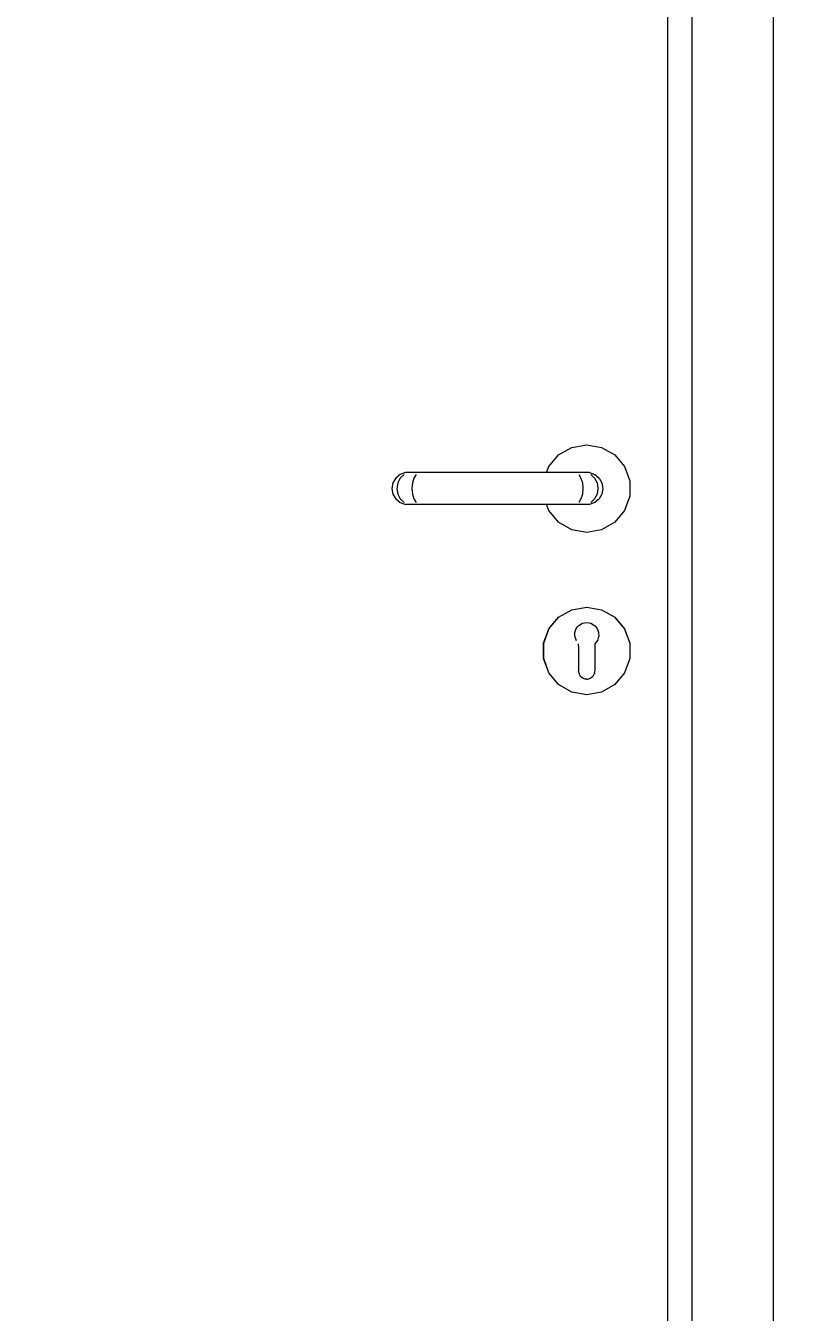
# Model space of a CAD drawing. Header units: millimetres. Extents: x -310 to 171125, y -3027 to 55843.
# Drawn here: x 132562 to 133041, y 35888 to 36681 of the extents above; entities that cross this region are included whole.
import ezdxf

# ---------------------------------------------------------------- set-up
doc = ezdxf.new("R2010")
doc.units = ezdxf.units.MM
doc.header["$MEASUREMENT"] = 0
doc.set_wipeout_variables(frame=1)
doc.linetypes.add('Wipeout_Contour', pattern=[1000, 0, -1000])
doc.layers.add('Dimensioning - General', color=7, linetype='Continuous')
doc.layers.add('Structural - Bearing', color=7, linetype='Continuous')
for name, color, linetype, lineweight, true_color in [('Dimensioning - General_Pen_No__61', 7, 'Continuous', 20, 0x6a6a6a), ('Dimensioning - General_Pen_No__88', 7, 'Continuous', 20, 0xfd4435), ('Structural - Bearing_Pen_No__82', 7, 'Continuous', 20, 0xaaaaaa)]:
    doc.layers.add(name, color=color, linetype=linetype, lineweight=lineweight, true_color=true_color)
doc.layers.get('0').off()
doc.styles.add('GENERATED_STYLE_6', font='calibril.ttf')
doc.dimstyles.new('GENERATED_STYLE__1', dxfattribs={"dimtxt": 195.999997, "dimasz": 106.4, "dimexe": 0.18, "dimexo": 0.0625, "dimgap": 0.09, "dimtad": 1, "dimdec": 0, "dimlfac": 0.1, "dimzin": 0, "dimdsep": 46, "dimtxsty": 'GENERATED_STYLE_6', "dimblk": 'ARROWHEAD_2', "dimblk1": 'ARROWHEAD_2', "dimblk2": 'ARROWHEAD_2', "dimcen": 0.09, "dimse1": 1, "dimse2": 1, "dimclrd": 256, "dimclre": 256, "dimclrt": 256, "dimadec": 0, "dimazin": 0, "dimtfac": 1, "dimtdec": 4, "dimtmove": 0, "dimatfit": 3, "dimfxl": 1, "dimtolj": 1, "dimtzin": 0, "dimarcsym": 0})

# ---------------------------------------------------------------- blocks, each defined once
blk = doc.blocks.new('*D97')
at = {"layer": 'Dimensioning - General_Pen_No__61', "color": 251, "linetype": 'Continuous', "lineweight": 20, "true_color": 0x6a6a6a, "transparency": 16777216}
for p, q in [((134582.88, 38036.02), (134722.88, 37955.19)), ((134757.88, 37995.6), (134547.88, 37995.6)), ((134652.88, 35295.6), (134652.88, 37995.6)), ((134582.88, 35336.02), (134722.88, 35255.19)), ((134757.88, 35295.6), (134547.88, 35295.6))]:
    blk.add_line(p, q, dxfattribs=at)
at = {"layer": 'Dimensioning - General_Pen_No__88', "color": 20, "lineweight": 20, "true_color": 0xfd4435, "transparency": 16777216, "char_height": 196, "attachment_point": 7, "rotation": 90, "style": 'GENERATED_STYLE_6'}
for s, insert in [('\\A1;{\\pql;\\fCalibri Light|b0|i0|c0|p34;20}', (134613.68, 37637.36)), ('\\A1;{\\pql;\\fCalibri Light|b0|i0|c0|p34;270}', (134613.68, 36407.27))]:
    blk.add_mtext(s, dxfattribs=dict(at, insert=insert))
blk = doc.blocks.new('ARROWHEAD_2')
at = {"color": 0, "linetype": 'Continuous', "lineweight": 0}
for p, q in [((-0.3781, -0.655), (0.3781, 0.655)), ((0, 0), (-1, 0))]:
    blk.add_line(p, q, dxfattribs=at)
blk = doc.blocks.new('*D140')
at = {"layer": 'Dimensioning - General_Pen_No__61', "color": 251, "linetype": 'Continuous', "lineweight": 20, "true_color": 0x6a6a6a, "transparency": 16777216}
for p, q in [((135132.88, 38036.02), (135272.88, 37955.19)), ((135307.88, 37995.6), (135097.88, 37995.6)), ((135202.88, 35295.6), (135202.88, 37995.6)), ((135132.88, 35336.02), (135272.88, 35255.19)), ((135307.88, 35295.6), (135097.88, 35295.6))]:
    blk.add_line(p, q, dxfattribs=at)
at = {"layer": 'Dimensioning - General_Pen_No__88', "color": 20, "lineweight": 20, "true_color": 0xfd4435, "transparency": 16777216, "char_height": 196, "attachment_point": 7, "rotation": 90, "style": 'GENERATED_STYLE_6'}
for s, insert in [('\\A1;{\\pql;\\fCalibri Light|b0|i0|c0|p34;20}', (135163.68, 37637.36)), ('\\A1;{\\pql;\\fCalibri Light|b0|i0|c0|p34;270}', (135163.68, 36407.27))]:
    blk.add_mtext(s, dxfattribs=dict(at, insert=insert))
blk = doc.blocks.new('*D162')
at = {"layer": 'Dimensioning - General_Pen_No__61', "color": 251, "linetype": 'Continuous', "lineweight": 20, "true_color": 0x6a6a6a, "transparency": 16777216}
for p, q in [((135682.88, 38236.02), (135822.88, 38155.19)), ((135857.88, 38195.6), (135647.88, 38195.6)), ((135752.88, 35295.6), (135752.88, 38195.6)), ((135682.88, 35336.02), (135822.88, 35255.19)), ((135857.88, 35295.6), (135647.88, 35295.6))]:
    blk.add_line(p, q, dxfattribs=at)
at = {"layer": 'Dimensioning - General_Pen_No__88', "color": 20, "lineweight": 20, "true_color": 0xfd4435, "transparency": 16777216, "insert": (135713.68, 36507.27), "char_height": 196, "attachment_point": 7, "rotation": 90, "style": 'GENERATED_STYLE_6'}
blk.add_mtext('\\A1;{\\pql;\\fCalibri Light|b0|i0|c0|p34;290}', dxfattribs=at)

msp = doc.modelspace()

# ---------------------------------------------------------------- wipeouts: each hides what was drawn before it
at = {"color": 254, "linetype": 'Wipeout_Contour', "lineweight": 0, "ltscale": 551623.254992}
msp.add_wipeout([(133022.21, 35395.6), (133022.21, 37532.6), (132972.21, 37482.6), (132972.21, 35395.6)], dxfattribs=at).dxf.layer = 'Structural - Bearing'
at = {"color": 254, "linetype": 'Wipeout_Contour', "lineweight": 0, "ltscale": 3720670.852429675}
msp.add_wipeout([(132882.5, 36385.76), (132883.83, 36382.1), (132889.85, 36374.92), (132897.97, 36370.23), (132907.21, 36368.6), (132916.44, 36370.23), (132924.56, 36374.92), (132930.59, 36382.1), (132933.8, 36390.92), (132933.8, 36400.29), (132930.59, 36409.1), (132924.56, 36416.29), (132916.44, 36420.98), (132907.21, 36422.6), (132897.97, 36420.98), (132889.85, 36416.29), (132883.83, 36409.1), (132882.5, 36405.45), (132908.94, 36405.45), (132912.21, 36404.26), (132914.87, 36402.03), (132916.6, 36399.02), (132917.21, 36395.6), (132916.6, 36392.18), (132914.87, 36389.18), (132912.21, 36386.94), (132908.94, 36385.76)], dxfattribs=at).dxf.layer = 'Structural - Bearing'
at = {"color": 254, "linetype": 'Wipeout_Contour', "lineweight": 0, "ltscale": 964385.758895}
msp.add_wipeout([(132900.79, 36309.39), (132901.78, 36310.53), (132898.01, 36320.88), (132889.92, 36316.21), (132899.84, 36304.39), (132899.82, 36304.44), (132899.88, 36307)], dxfattribs=at).dxf.layer = 'Structural - Bearing'

# ---------------------------------------------------------------- next in the draw order: linework, layer by layer
at = {"layer": 'Structural - Bearing_Pen_No__82', "color": 253, "linetype": 'Continuous', "lineweight": 20, "true_color": 0xaaaaaa}
for p, q in [((133022.21, 37532.6), (133022.21, 35395.6)), ((132889.85, 36416.29), (132897.97, 36420.98)), ((132897.97, 36420.98), (132907.21, 36422.6)), ((132907.21, 36422.6), (132916.44, 36420.98)), ((132916.44, 36420.98), (132924.56, 36416.29)), ((132924.56, 36416.29), (132930.59, 36409.1)), ((132930.59, 36409.1), (132933.8, 36400.29)), ((132933.8, 36400.29), (132933.8, 36390.92)), ((132933.8, 36390.92), (132930.59, 36382.1)), ((132930.59, 36382.1), (132924.56, 36374.92)), ((132897.97, 36370.23), (132889.85, 36374.92)), ((132907.21, 36368.6), (132897.97, 36370.23)), ((132916.44, 36370.23), (132907.21, 36368.6)), ((132924.56, 36374.92), (132916.44, 36370.23))]:
    msp.add_line(p, q, dxfattribs=at)

# ---------------------------------------------------------------- next in the draw order: wipeouts: each hides what was drawn before it
at = {"color": 254, "linetype": 'Wipeout_Contour', "lineweight": 0, "ltscale": 551469.669669}
msp.add_wipeout([(132957.21, 37455.6), (132957.21, 35395.6), (132972.21, 35395.6), (132972.21, 37455.6)], dxfattribs=at).dxf.layer = 'Structural - Bearing'
at = {"color": 254, "linetype": 'Wipeout_Contour', "lineweight": 0, "ltscale": 551220.111283}
msp.add_wipeout([(132908.94, 36405.45), (132906.76, 36405.45), (132909.68, 36404.26), (132912.21, 36404.26)], dxfattribs=at).dxf.layer = 'Structural - Bearing'
at = {"color": 254, "linetype": 'Wipeout_Contour', "lineweight": 0, "ltscale": 551231.642983}
msp.add_wipeout([(132914.16, 36395.6), (132913.62, 36392.18), (132916.6, 36392.18), (132917.21, 36395.6)], dxfattribs=at).dxf.layer = 'Structural - Bearing'
at = {"color": 254, "linetype": 'Wipeout_Contour', "lineweight": 0, "ltscale": 826595.834288}
msp.add_wipeout([(132900.63, 36302.02), (132899.84, 36304.39), (132889.92, 36316.21), (132883.91, 36309.05), (132902.21, 36298.49), (132902.21, 36300)], dxfattribs=at).dxf.layer = 'Structural - Bearing'

# ---------------------------------------------------------------- next in the draw order: linework, layer by layer
at = {"layer": 'Structural - Bearing_Pen_No__82', "color": 253, "linetype": 'Continuous', "lineweight": 20, "true_color": 0xaaaaaa}
for p, q in [((132972.21, 35395.6), (132972.21, 37482.6)), ((132957.21, 35395.6), (132957.21, 37467.6))]:
    msp.add_line(p, q, dxfattribs=at)

# ---------------------------------------------------------------- next in the draw order: wipeouts: each hides what was drawn before it
at = {"color": 254, "linetype": 'Wipeout_Contour', "lineweight": 0, "ltscale": 551229.131867}
msp.add_wipeout([(132912.21, 36404.26), (132909.68, 36404.26), (132912.07, 36402.03), (132914.87, 36402.03)], dxfattribs=at).dxf.layer = 'Structural - Bearing'
at = {"color": 254, "linetype": 'Wipeout_Contour', "lineweight": 0, "ltscale": 551223.989761}
msp.add_wipeout([(132913.62, 36392.18), (132912.07, 36389.18), (132914.87, 36389.18), (132916.6, 36392.18)], dxfattribs=at).dxf.layer = 'Structural - Bearing'
at = {"color": 254, "linetype": 'Wipeout_Contour', "lineweight": 0, "ltscale": 826653.463698}
msp.add_wipeout([(132904.69, 36312.59), (132907.21, 36313.03), (132907.21, 36322.5), (132898.01, 36320.88), (132901.78, 36310.53), (132902.46, 36311.33)], dxfattribs=at).dxf.layer = 'Structural - Bearing'

# ---------------------------------------------------------------- next in the draw order: wipeouts: each hides what was drawn before it
at = {"color": 254, "linetype": 'Wipeout_Contour', "lineweight": 0, "ltscale": 551234.393486}
msp.add_wipeout([(132912.07, 36402.03), (132913.62, 36399.02), (132916.6, 36399.02), (132914.87, 36402.03)], dxfattribs=at).dxf.layer = 'Structural - Bearing'
at = {"color": 254, "linetype": 'Wipeout_Contour', "lineweight": 0, "ltscale": 551213.19221}
msp.add_wipeout([(132912.07, 36389.18), (132909.68, 36386.94), (132912.21, 36386.94), (132914.87, 36389.18)], dxfattribs=at).dxf.layer = 'Structural - Bearing'
at = {"color": 254, "linetype": 'Wipeout_Contour', "lineweight": 0, "ltscale": 551069.335269}
msp.add_wipeout([(132889.85, 36316.29), (132889.92, 36316.21), (132898.01, 36320.88), (132897.97, 36320.98)], dxfattribs=at).dxf.layer = 'Structural - Bearing'
at = {"color": 254, "linetype": 'Wipeout_Contour', "lineweight": 0, "ltscale": 826696.909764}
msp.add_wipeout([(132911.95, 36311.33), (132912.64, 36310.53), (132916.41, 36320.88), (132907.21, 36322.5), (132907.21, 36313.03), (132909.73, 36312.59)], dxfattribs=at).dxf.layer = 'Structural - Bearing'

# ---------------------------------------------------------------- next in the draw order: wipeouts: each hides what was drawn before it
at = {"color": 254, "linetype": 'Wipeout_Contour', "lineweight": 0, "ltscale": 551202.581942}
msp.add_wipeout([(132900.61, 36405.45), (132902.3, 36404.26), (132909.68, 36404.26), (132906.76, 36405.45)], dxfattribs=at).dxf.layer = 'Structural - Bearing'
at = {"color": 254, "linetype": 'Wipeout_Contour', "lineweight": 0, "ltscale": 551235.256131}
msp.add_wipeout([(132913.62, 36399.02), (132914.16, 36395.6), (132917.21, 36395.6), (132916.6, 36399.02)], dxfattribs=at).dxf.layer = 'Structural - Bearing'
at = {"color": 254, "linetype": 'Wipeout_Contour', "lineweight": 0, "ltscale": 551200.558027}
msp.add_wipeout([(132912.21, 36386.94), (132909.68, 36386.94), (132906.76, 36385.76), (132908.94, 36385.76)], dxfattribs=at).dxf.layer = 'Structural - Bearing'
at = {"color": 254, "linetype": 'Wipeout_Contour', "lineweight": 0, "ltscale": 551035.843093}
msp.add_wipeout([(132883.83, 36309.1), (132883.91, 36309.05), (132889.92, 36316.21), (132889.85, 36316.29)], dxfattribs=at).dxf.layer = 'Structural - Bearing'
at = {"color": 254, "linetype": 'Wipeout_Contour', "lineweight": 0, "ltscale": 551106.080289}
msp.add_wipeout([(132897.97, 36320.98), (132898.01, 36320.88), (132907.21, 36322.5), (132907.21, 36322.6)], dxfattribs=at).dxf.layer = 'Structural - Bearing'
at = {"color": 254, "linetype": 'Wipeout_Contour', "lineweight": 0, "ltscale": 964505.453334}
msp.add_wipeout([(132914.6, 36304.44), (132914.58, 36304.39), (132924.5, 36316.21), (132916.41, 36320.88), (132912.64, 36310.53), (132913.62, 36309.39), (132914.54, 36307)], dxfattribs=at).dxf.layer = 'Structural - Bearing'

# ---------------------------------------------------------------- next in the draw order: wipeouts: each hides what was drawn before it
at = {"color": 254, "linetype": 'Wipeout_Contour', "lineweight": 0, "ltscale": 551208.823078}
msp.add_wipeout([(132902.3, 36404.26), (132903.67, 36402.03), (132912.07, 36402.03), (132909.68, 36404.26)], dxfattribs=at).dxf.layer = 'Structural - Bearing'
at = {"color": 254, "linetype": 'Wipeout_Contour', "lineweight": 0, "ltscale": 551208.157593}
msp.add_wipeout([(132914.16, 36395.6), (132904.88, 36395.6), (132904.57, 36392.18), (132913.62, 36392.18)], dxfattribs=at).dxf.layer = 'Structural - Bearing'
at = {"color": 254, "linetype": 'Wipeout_Contour', "lineweight": 0, "ltscale": 551141.653054}
msp.add_wipeout([(132907.21, 36322.6), (132907.21, 36322.5), (132916.41, 36320.88), (132916.44, 36320.98)], dxfattribs=at).dxf.layer = 'Structural - Bearing'
at = {"color": 254, "linetype": 'Wipeout_Contour', "lineweight": 0, "ltscale": 826722.492864}
msp.add_wipeout([(132913.79, 36302.02), (132912.21, 36300), (132912.21, 36298.49), (132930.5, 36309.05), (132924.5, 36316.21), (132914.58, 36304.39)], dxfattribs=at).dxf.layer = 'Structural - Bearing'
at = {"color": 254, "linetype": 'Wipeout_Contour', "lineweight": 0, "ltscale": 551044.123136}
msp.add_wipeout([(132902.21, 36298.49), (132883.91, 36309.05), (132880.72, 36300.28), (132902.21, 36296.49)], dxfattribs=at).dxf.layer = 'Structural - Bearing'

# ---------------------------------------------------------------- next in the draw order: linework, layer by layer
at = {"layer": 'Structural - Bearing_Pen_No__82', "color": 253, "linetype": 'Continuous', "lineweight": 20, "true_color": 0xaaaaaa}
msp.add_line((132897.97, 36320.98), (132907.21, 36322.6), dxfattribs=at)

# ---------------------------------------------------------------- next in the draw order: wipeouts: each hides what was drawn before it
at = {"color": 254, "linetype": 'Wipeout_Contour', "lineweight": 0, "ltscale": 551212.016254}
msp.add_wipeout([(132912.07, 36402.03), (132903.67, 36402.03), (132904.57, 36399.02), (132913.62, 36399.02)], dxfattribs=at).dxf.layer = 'Structural - Bearing'
at = {"color": 254, "linetype": 'Wipeout_Contour', "lineweight": 0, "ltscale": 551201.61211}
msp.add_wipeout([(132913.62, 36392.18), (132904.57, 36392.18), (132903.67, 36389.18), (132912.07, 36389.18)], dxfattribs=at).dxf.layer = 'Structural - Bearing'
at = {"color": 254, "linetype": 'Wipeout_Contour', "lineweight": 0, "ltscale": 551171.750111}
msp.add_wipeout([(132916.44, 36320.98), (132916.41, 36320.88), (132924.5, 36316.21), (132924.56, 36316.29)], dxfattribs=at).dxf.layer = 'Structural - Bearing'
at = {"color": 254, "linetype": 'Wipeout_Contour', "lineweight": 0, "ltscale": 551035.558188}
msp.add_wipeout([(132902.21, 36296.49), (132880.72, 36300.28), (132880.72, 36290.93), (132902.21, 36294.72)], dxfattribs=at).dxf.layer = 'Structural - Bearing'

# ---------------------------------------------------------------- next in the draw order: linework, layer by layer
at = {"layer": 'Structural - Bearing_Pen_No__82', "color": 253, "linetype": 'Continuous', "lineweight": 20, "true_color": 0xaaaaaa}
for p, q in [((132908.94, 36405.45), (132912.21, 36404.26)), ((132907.21, 36322.6), (132916.44, 36320.98))]:
    msp.add_line(p, q, dxfattribs=at)

# ---------------------------------------------------------------- next in the draw order: wipeouts: each hides what was drawn before it
at = {"color": 254, "linetype": 'Wipeout_Contour', "lineweight": 0, "ltscale": 551172.54625}
msp.add_wipeout([(132900.61, 36405.45), (132892.44, 36405.45), (132892.87, 36404.26), (132902.3, 36404.26)], dxfattribs=at).dxf.layer = 'Structural - Bearing'
at = {"color": 254, "linetype": 'Wipeout_Contour', "lineweight": 0, "ltscale": 551211.770895}
msp.add_wipeout([(132913.62, 36399.02), (132904.57, 36399.02), (132904.88, 36395.6), (132914.16, 36395.6)], dxfattribs=at).dxf.layer = 'Structural - Bearing'
at = {"color": 254, "linetype": 'Wipeout_Contour', "lineweight": 0, "ltscale": 551192.882837}
msp.add_wipeout([(132903.67, 36389.18), (132902.3, 36386.94), (132909.68, 36386.94), (132912.07, 36389.18)], dxfattribs=at).dxf.layer = 'Structural - Bearing'
at = {"color": 254, "linetype": 'Wipeout_Contour', "lineweight": 0, "ltscale": 551009.644309}
msp.add_wipeout([(132880.62, 36300.29), (132880.72, 36300.28), (132883.91, 36309.05), (132883.83, 36309.1)], dxfattribs=at).dxf.layer = 'Structural - Bearing'
at = {"color": 254, "linetype": 'Wipeout_Contour', "lineweight": 0, "ltscale": 551032.872169}
msp.add_wipeout([(132902.21, 36294.72), (132880.72, 36290.93), (132883.91, 36282.15), (132902.21, 36292.72)], dxfattribs=at).dxf.layer = 'Structural - Bearing'

# ---------------------------------------------------------------- next in the draw order: linework, layer by layer
at = {"layer": 'Structural - Bearing_Pen_No__82', "color": 253, "linetype": 'Continuous', "lineweight": 20, "true_color": 0xaaaaaa}
for p, q in [((132909.68, 36404.26), (132912.07, 36402.03)), ((132912.07, 36402.03), (132913.62, 36399.02)), ((132912.21, 36404.26), (132914.87, 36402.03)), ((132914.87, 36402.03), (132916.6, 36399.02)), ((132913.62, 36399.02), (132914.16, 36395.6)), ((132914.16, 36395.6), (132913.62, 36392.18)), ((132916.6, 36399.02), (132917.21, 36395.6)), ((132917.21, 36395.6), (132916.6, 36392.18)), ((132916.6, 36392.18), (132914.87, 36389.18)), ((132883.83, 36309.1), (132889.85, 36316.29))]:
    msp.add_line(p, q, dxfattribs=at)

# ---------------------------------------------------------------- next in the draw order: wipeouts: each hides what was drawn before it
at = {"color": 254, "linetype": 'Wipeout_Contour', "lineweight": 0, "ltscale": 551174.417214}
msp.add_wipeout([(132902.3, 36404.26), (132892.87, 36404.26), (132893.22, 36402.03), (132903.67, 36402.03)], dxfattribs=at).dxf.layer = 'Structural - Bearing'
at = {"color": 254, "linetype": 'Wipeout_Contour', "lineweight": 0, "ltscale": 551168.785696}
msp.add_wipeout([(132904.88, 36395.6), (132893.52, 36395.6), (132893.45, 36392.18), (132904.57, 36392.18)], dxfattribs=at).dxf.layer = 'Structural - Bearing'
at = {"color": 254, "linetype": 'Wipeout_Contour', "lineweight": 0, "ltscale": 551183.028066}
msp.add_wipeout([(132900.61, 36385.76), (132906.76, 36385.76), (132909.68, 36386.94), (132902.3, 36386.94)], dxfattribs=at).dxf.layer = 'Structural - Bearing'
at = {"color": 254, "linetype": 'Wipeout_Contour', "lineweight": 0, "ltscale": 551035.958332}
msp.add_wipeout([(132902.21, 36292.72), (132883.91, 36282.15), (132889.92, 36275), (132902.21, 36289.65)], dxfattribs=at).dxf.layer = 'Structural - Bearing'

# ---------------------------------------------------------------- next in the draw order: linework, layer by layer
at = {"layer": 'Structural - Bearing_Pen_No__82', "color": 253, "linetype": 'Continuous', "lineweight": 20, "true_color": 0xaaaaaa}
for p, q in [((132912.21, 36386.94), (132908.94, 36385.76)), ((132912.07, 36389.18), (132909.68, 36386.94)), ((132913.62, 36392.18), (132912.07, 36389.18)), ((132914.87, 36389.18), (132912.21, 36386.94))]:
    msp.add_line(p, q, dxfattribs=at)

# ---------------------------------------------------------------- next in the draw order: wipeouts: each hides what was drawn before it
at = {"color": 254, "linetype": 'Wipeout_Contour', "lineweight": 0, "ltscale": 551174.367374}
msp.add_wipeout([(132903.67, 36402.03), (132893.22, 36402.03), (132893.45, 36399.02), (132904.57, 36399.02)], dxfattribs=at).dxf.layer = 'Structural - Bearing'
at = {"color": 254, "linetype": 'Wipeout_Contour', "lineweight": 0, "ltscale": 551163.962526}
msp.add_wipeout([(132904.57, 36392.18), (132893.45, 36392.18), (132893.22, 36389.18), (132903.67, 36389.18)], dxfattribs=at).dxf.layer = 'Structural - Bearing'
at = {"color": 254, "linetype": 'Wipeout_Contour', "lineweight": 0, "ltscale": 550993.904405}
msp.add_wipeout([(132880.62, 36290.92), (132880.72, 36290.93), (132880.72, 36300.28), (132880.62, 36300.29)], dxfattribs=at).dxf.layer = 'Structural - Bearing'
at = {"color": 254, "linetype": 'Wipeout_Contour', "lineweight": 0, "ltscale": 688808.969305}
msp.add_wipeout([(132889.92, 36275), (132898.01, 36270.33), (132902.35, 36282.27), (132902.21, 36283.1), (132902.21, 36289.65)], dxfattribs=at).dxf.layer = 'Structural - Bearing'

# ---------------------------------------------------------------- next in the draw order: linework, layer by layer
at = {"layer": 'Structural - Bearing_Pen_No__82', "color": 253, "linetype": 'Continuous', "lineweight": 20, "true_color": 0xaaaaaa}
for p, q in [((132906.76, 36405.45), (132900.61, 36405.45)), ((132908.94, 36405.45), (132906.76, 36405.45)), ((132880.62, 36300.29), (132883.83, 36309.1))]:
    msp.add_line(p, q, dxfattribs=at)

# ---------------------------------------------------------------- next in the draw order: wipeouts: each hides what was drawn before it
at = {"color": 254, "linetype": 'Wipeout_Contour', "lineweight": 0, "ltscale": 550999.426136}
msp.add_wipeout([(132892.44, 36405.45), (132811.98, 36405.45), (132811.55, 36404.26), (132892.87, 36404.26)], dxfattribs=at).dxf.layer = 'Structural - Bearing'
at = {"color": 254, "linetype": 'Wipeout_Contour', "lineweight": 0, "ltscale": 551172.399253}
msp.add_wipeout([(132904.57, 36399.02), (132893.45, 36399.02), (132893.52, 36395.6), (132904.88, 36395.6)], dxfattribs=at).dxf.layer = 'Structural - Bearing'
at = {"color": 254, "linetype": 'Wipeout_Contour', "lineweight": 0, "ltscale": 551158.475986}
msp.add_wipeout([(132903.67, 36389.18), (132893.22, 36389.18), (132892.87, 36386.94), (132902.3, 36386.94)], dxfattribs=at).dxf.layer = 'Structural - Bearing'
at = {"color": 254, "linetype": 'Wipeout_Contour', "lineweight": 0, "ltscale": 550990.511983}
msp.add_wipeout([(132883.83, 36282.1), (132883.91, 36282.15), (132880.72, 36290.93), (132880.62, 36290.92)], dxfattribs=at).dxf.layer = 'Structural - Bearing'

# ---------------------------------------------------------------- next in the draw order: linework, layer by layer
at = {"layer": 'Structural - Bearing_Pen_No__82', "color": 253, "linetype": 'Continuous', "lineweight": 20, "true_color": 0xaaaaaa}
for p, q in [((132883.83, 36409.1), (132889.85, 36416.29)), ((132902.3, 36404.26), (132903.67, 36402.03)), ((132903.67, 36402.03), (132904.57, 36399.02)), ((132904.57, 36399.02), (132904.88, 36395.6)), ((132904.88, 36395.6), (132904.57, 36392.18)), ((132908.94, 36385.76), (132906.76, 36385.76)), ((132880.62, 36290.92), (132880.62, 36300.29))]:
    msp.add_line(p, q, dxfattribs=at)

# ---------------------------------------------------------------- next in the draw order: wipeouts: each hides what was drawn before it
at = {"color": 254, "linetype": 'Wipeout_Contour', "lineweight": 0, "ltscale": 550997.618419}
msp.add_wipeout([(132892.87, 36404.26), (132811.55, 36404.26), (132811.2, 36402.03), (132893.22, 36402.03)], dxfattribs=at).dxf.layer = 'Structural - Bearing'
at = {"color": 254, "linetype": 'Wipeout_Contour', "lineweight": 0, "ltscale": 550987.837206}
msp.add_wipeout([(132893.52, 36395.6), (132810.89, 36395.6), (132810.97, 36392.18), (132893.45, 36392.18)], dxfattribs=at).dxf.layer = 'Structural - Bearing'
at = {"color": 254, "linetype": 'Wipeout_Contour', "lineweight": 0, "ltscale": 551152.991313}
msp.add_wipeout([(132902.3, 36386.94), (132892.87, 36386.94), (132892.44, 36385.76), (132900.61, 36385.76)], dxfattribs=at).dxf.layer = 'Structural - Bearing'
at = {"color": 254, "linetype": 'Wipeout_Contour', "lineweight": 0, "ltscale": 550999.885487}
msp.add_wipeout([(132889.85, 36274.92), (132889.92, 36275), (132883.91, 36282.15), (132883.83, 36282.1)], dxfattribs=at).dxf.layer = 'Structural - Bearing'

# ---------------------------------------------------------------- next in the draw order: linework, layer by layer
at = {"layer": 'Structural - Bearing_Pen_No__82', "color": 253, "linetype": 'Continuous', "lineweight": 20, "true_color": 0xaaaaaa}
for p, q in [((132903.67, 36389.18), (132902.3, 36386.94)), ((132904.57, 36392.18), (132903.67, 36389.18)), ((132906.76, 36385.76), (132900.61, 36385.76)), ((132883.83, 36282.1), (132880.62, 36290.92))]:
    msp.add_line(p, q, dxfattribs=at)

# ---------------------------------------------------------------- next in the draw order: wipeouts: each hides what was drawn before it
at = {"color": 254, "linetype": 'Wipeout_Contour', "lineweight": 0, "ltscale": 550994.84896}
msp.add_wipeout([(132893.22, 36402.03), (132811.2, 36402.03), (132810.97, 36399.02), (132893.45, 36399.02)], dxfattribs=at).dxf.layer = 'Structural - Bearing'
at = {"color": 254, "linetype": 'Wipeout_Contour', "lineweight": 0, "ltscale": 550984.440728}
msp.add_wipeout([(132893.45, 36392.18), (132810.97, 36392.18), (132811.2, 36389.18), (132893.22, 36389.18)], dxfattribs=at).dxf.layer = 'Structural - Bearing'
at = {"color": 254, "linetype": 'Wipeout_Contour', "lineweight": 0, "ltscale": 551020.891349}
msp.add_wipeout([(132897.97, 36270.23), (132898.01, 36270.33), (132889.92, 36275), (132889.85, 36274.92)], dxfattribs=at).dxf.layer = 'Structural - Bearing'

# ---------------------------------------------------------------- next in the draw order: linework, layer by layer
at = {"layer": 'Structural - Bearing_Pen_No__82', "color": 253, "linetype": 'Continuous', "lineweight": 20, "true_color": 0xaaaaaa}
for p, q in [((132882.5, 36405.45), (132883.83, 36409.1)), ((132900.61, 36405.45), (132892.44, 36405.45)), ((132889.85, 36274.92), (132883.83, 36282.1))]:
    msp.add_line(p, q, dxfattribs=at)

# ---------------------------------------------------------------- next in the draw order: wipeouts: each hides what was drawn before it
at = {"color": 254, "linetype": 'Wipeout_Contour', "lineweight": 0, "ltscale": 550826.307097}
msp.add_wipeout([(132811.98, 36405.45), (132803.81, 36405.45), (132802.12, 36404.26), (132811.55, 36404.26)], dxfattribs=at).dxf.layer = 'Structural - Bearing'
at = {"color": 254, "linetype": 'Wipeout_Contour', "lineweight": 0, "ltscale": 550991.451947}
msp.add_wipeout([(132893.45, 36399.02), (132810.97, 36399.02), (132810.89, 36395.6), (132893.52, 36395.6)], dxfattribs=at).dxf.layer = 'Structural - Bearing'
at = {"color": 254, "linetype": 'Wipeout_Contour', "lineweight": 0, "ltscale": 550981.672082}
msp.add_wipeout([(132893.22, 36389.18), (132811.2, 36389.18), (132811.55, 36386.94), (132892.87, 36386.94)], dxfattribs=at).dxf.layer = 'Structural - Bearing'
at = {"color": 254, "linetype": 'Wipeout_Contour', "lineweight": 0, "ltscale": 1102127.980742644}
msp.add_wipeout([(132906.34, 36278.18), (132904.71, 36278.77), (132903.38, 36279.89), (132902.51, 36281.39), (132902.35, 36282.27), (132898.01, 36270.33), (132907.21, 36268.7), (132907.21, 36278.18)], dxfattribs=at).dxf.layer = 'Structural - Bearing'

# ---------------------------------------------------------------- next in the draw order: wipeouts: each hides what was drawn before it
at = {"color": 254, "linetype": 'Wipeout_Contour', "lineweight": 0, "ltscale": 550820.820818}
msp.add_wipeout([(132811.55, 36404.26), (132802.12, 36404.26), (132800.74, 36402.03), (132811.2, 36402.03)], dxfattribs=at).dxf.layer = 'Structural - Bearing'
at = {"color": 254, "linetype": 'Wipeout_Contour', "lineweight": 0, "ltscale": 550806.89005}
msp.add_wipeout([(132810.89, 36395.6), (132799.53, 36395.6), (132799.84, 36392.18), (132810.97, 36392.18)], dxfattribs=at).dxf.layer = 'Structural - Bearing'
at = {"color": 254, "linetype": 'Wipeout_Contour', "lineweight": 0, "ltscale": 550979.865058}
msp.add_wipeout([(132892.87, 36386.94), (132811.55, 36386.94), (132811.98, 36385.76), (132892.44, 36385.76)], dxfattribs=at).dxf.layer = 'Structural - Bearing'
at = {"color": 254, "linetype": 'Wipeout_Contour', "lineweight": 0, "ltscale": 551050.994795}
msp.add_wipeout([(132907.21, 36268.6), (132907.21, 36268.7), (132898.01, 36270.33), (132897.97, 36270.23)], dxfattribs=at).dxf.layer = 'Structural - Bearing'

# ---------------------------------------------------------------- next in the draw order: linework, layer by layer
at = {"layer": 'Structural - Bearing_Pen_No__82', "color": 253, "linetype": 'Continuous', "lineweight": 20, "true_color": 0xaaaaaa}
for p, q in [((132883.83, 36382.1), (132882.5, 36385.76)), ((132889.85, 36374.92), (132883.83, 36382.1)), ((132900.61, 36385.76), (132892.44, 36385.76))]:
    msp.add_line(p, q, dxfattribs=at)

# ---------------------------------------------------------------- next in the draw order: wipeouts: each hides what was drawn before it
at = {"color": 254, "linetype": 'Wipeout_Contour', "lineweight": 0, "ltscale": 550815.331833}
msp.add_wipeout([(132811.2, 36402.03), (132800.74, 36402.03), (132799.84, 36399.02), (132810.97, 36399.02)], dxfattribs=at).dxf.layer = 'Structural - Bearing'
at = {"color": 254, "linetype": 'Wipeout_Contour', "lineweight": 0, "ltscale": 550804.920215}
msp.add_wipeout([(132810.97, 36392.18), (132799.84, 36392.18), (132800.74, 36389.18), (132811.2, 36389.18)], dxfattribs=at).dxf.layer = 'Structural - Bearing'
at = {"color": 254, "linetype": 'Wipeout_Contour', "lineweight": 0, "ltscale": 1102180.325291655}
msp.add_wipeout([(132911.91, 36281.39), (132911.04, 36279.89), (132909.71, 36278.77), (132908.08, 36278.18), (132907.21, 36278.18), (132907.21, 36268.7), (132916.41, 36270.33), (132912.06, 36282.27)], dxfattribs=at).dxf.layer = 'Structural - Bearing'

# ---------------------------------------------------------------- next in the draw order: linework, layer by layer
at = {"layer": 'Structural - Bearing_Pen_No__82', "color": 253, "linetype": 'Continuous', "lineweight": 20, "true_color": 0xaaaaaa}
msp.add_line((132892.44, 36405.45), (132811.98, 36405.45), dxfattribs=at)

# ---------------------------------------------------------------- next in the draw order: wipeouts: each hides what was drawn before it
at = {"color": 254, "linetype": 'Wipeout_Contour', "lineweight": 0, "ltscale": 550796.272939}
msp.add_wipeout([(132797.66, 36405.45), (132794.73, 36404.26), (132802.12, 36404.26), (132803.81, 36405.45)], dxfattribs=at).dxf.layer = 'Structural - Bearing'
at = {"color": 254, "linetype": 'Wipeout_Contour', "lineweight": 0, "ltscale": 550810.505976}
msp.add_wipeout([(132810.97, 36399.02), (132799.84, 36399.02), (132799.53, 36395.6), (132810.89, 36395.6)], dxfattribs=at).dxf.layer = 'Structural - Bearing'
at = {"color": 254, "linetype": 'Wipeout_Contour', "lineweight": 0, "ltscale": 550804.869371}
msp.add_wipeout([(132811.2, 36389.18), (132800.74, 36389.18), (132802.12, 36386.94), (132811.55, 36386.94)], dxfattribs=at).dxf.layer = 'Structural - Bearing'
at = {"color": 254, "linetype": 'Wipeout_Contour', "lineweight": 0, "ltscale": 551086.571013}
msp.add_wipeout([(132916.44, 36270.23), (132916.41, 36270.33), (132907.21, 36268.7), (132907.21, 36268.6)], dxfattribs=at).dxf.layer = 'Structural - Bearing'

# ---------------------------------------------------------------- next in the draw order: linework, layer by layer
at = {"layer": 'Structural - Bearing_Pen_No__82', "color": 253, "linetype": 'Continuous', "lineweight": 20, "true_color": 0xaaaaaa}
msp.add_line((132907.21, 36268.6), (132897.97, 36270.23), dxfattribs=at)

# ---------------------------------------------------------------- next in the draw order: wipeouts: each hides what was drawn before it
at = {"color": 254, "linetype": 'Wipeout_Contour', "lineweight": 0, "ltscale": 550786.416764}
msp.add_wipeout([(132794.73, 36404.26), (132792.35, 36402.03), (132800.74, 36402.03), (132802.12, 36404.26)], dxfattribs=at).dxf.layer = 'Structural - Bearing'
at = {"color": 254, "linetype": 'Wipeout_Contour', "lineweight": 0, "ltscale": 550767.520291}
msp.add_wipeout([(132799.53, 36395.6), (132790.25, 36395.6), (132790.79, 36392.18), (132799.84, 36392.18)], dxfattribs=at).dxf.layer = 'Structural - Bearing'
at = {"color": 254, "linetype": 'Wipeout_Contour', "lineweight": 0, "ltscale": 550806.739876}
msp.add_wipeout([(132811.55, 36386.94), (132802.12, 36386.94), (132803.81, 36385.76), (132811.98, 36385.76)], dxfattribs=at).dxf.layer = 'Structural - Bearing'
at = {"color": 254, "linetype": 'Wipeout_Contour', "lineweight": 0, "ltscale": 688890.913916}
msp.add_wipeout([(132916.41, 36270.33), (132924.5, 36275), (132912.21, 36289.65), (132912.21, 36283.1), (132912.06, 36282.27)], dxfattribs=at).dxf.layer = 'Structural - Bearing'

# ---------------------------------------------------------------- next in the draw order: linework, layer by layer
at = {"layer": 'Structural - Bearing_Pen_No__82', "color": 253, "linetype": 'Continuous', "lineweight": 20, "true_color": 0xaaaaaa}
msp.add_line((132892.44, 36385.76), (132811.98, 36385.76), dxfattribs=at)

# ---------------------------------------------------------------- next in the draw order: wipeouts: each hides what was drawn before it
at = {"color": 254, "linetype": 'Wipeout_Contour', "lineweight": 0, "ltscale": 550777.684976}
msp.add_wipeout([(132800.74, 36402.03), (132792.35, 36402.03), (132790.79, 36399.02), (132799.84, 36399.02)], dxfattribs=at).dxf.layer = 'Structural - Bearing'
at = {"color": 254, "linetype": 'Wipeout_Contour', "lineweight": 0, "ltscale": 550767.272653}
msp.add_wipeout([(132799.84, 36392.18), (132790.79, 36392.18), (132792.35, 36389.18), (132800.74, 36389.18)], dxfattribs=at).dxf.layer = 'Structural - Bearing'
at = {"color": 254, "linetype": 'Wipeout_Contour', "lineweight": 0, "ltscale": 551134.194375}
msp.add_wipeout([(132912.21, 36289.65), (132924.5, 36275), (132930.5, 36282.15), (132912.21, 36292.72)], dxfattribs=at).dxf.layer = 'Structural - Bearing'

# ---------------------------------------------------------------- next in the draw order: linework, layer by layer
at = {"layer": 'Structural - Bearing_Pen_No__82', "color": 253, "linetype": 'Continuous', "lineweight": 20, "true_color": 0xaaaaaa}
msp.add_line((132811.98, 36405.45), (132803.81, 36405.45), dxfattribs=at)

# ---------------------------------------------------------------- next in the draw order: wipeouts: each hides what was drawn before it
at = {"color": 254, "linetype": 'Wipeout_Contour', "lineweight": 0, "ltscale": 550778.74461}
msp.add_wipeout([(132797.66, 36405.45), (132795.47, 36405.45), (132792.21, 36404.26), (132794.73, 36404.26)], dxfattribs=at).dxf.layer = 'Structural - Bearing'
at = {"color": 254, "linetype": 'Wipeout_Contour', "lineweight": 0, "ltscale": 550771.136473}
msp.add_wipeout([(132799.84, 36399.02), (132790.79, 36399.02), (132790.25, 36395.6), (132799.53, 36395.6)], dxfattribs=at).dxf.layer = 'Structural - Bearing'
at = {"color": 254, "linetype": 'Wipeout_Contour', "lineweight": 0, "ltscale": 550770.464329}
msp.add_wipeout([(132800.74, 36389.18), (132792.35, 36389.18), (132794.73, 36386.94), (132802.12, 36386.94)], dxfattribs=at).dxf.layer = 'Structural - Bearing'
at = {"color": 254, "linetype": 'Wipeout_Contour', "lineweight": 0, "ltscale": 551148.511512}
msp.add_wipeout([(132912.21, 36292.72), (132930.5, 36282.15), (132933.7, 36290.93), (132912.21, 36294.72)], dxfattribs=at).dxf.layer = 'Structural - Bearing'
at = {"color": 254, "linetype": 'Wipeout_Contour', "lineweight": 0, "ltscale": 551123.314921}
msp.add_wipeout([(132924.56, 36274.92), (132924.5, 36275), (132916.41, 36270.33), (132916.44, 36270.23)], dxfattribs=at).dxf.layer = 'Structural - Bearing'

# ---------------------------------------------------------------- next in the draw order: linework, layer by layer
at = {"layer": 'Structural - Bearing_Pen_No__82', "color": 253, "linetype": 'Continuous', "lineweight": 20, "true_color": 0xaaaaaa}
for p, q in [((132800.74, 36402.03), (132799.84, 36399.02)), ((132802.12, 36404.26), (132800.74, 36402.03)), ((132799.84, 36399.02), (132799.53, 36395.6)), ((132799.53, 36395.6), (132799.84, 36392.18)), ((132916.44, 36270.23), (132907.21, 36268.6))]:
    msp.add_line(p, q, dxfattribs=at)

# ---------------------------------------------------------------- next in the draw order: wipeouts: each hides what was drawn before it
at = {"color": 254, "linetype": 'Wipeout_Contour', "lineweight": 0, "ltscale": 550766.109195}
msp.add_wipeout([(132789.55, 36402.03), (132792.35, 36402.03), (132794.73, 36404.26), (132792.21, 36404.26)], dxfattribs=at).dxf.layer = 'Structural - Bearing'
at = {"color": 254, "linetype": 'Wipeout_Contour', "lineweight": 0, "ltscale": 550744.036373}
msp.add_wipeout([(132790.25, 36395.6), (132787.21, 36395.6), (132787.81, 36392.18), (132790.79, 36392.18)], dxfattribs=at).dxf.layer = 'Structural - Bearing'
at = {"color": 254, "linetype": 'Wipeout_Contour', "lineweight": 0, "ltscale": 550776.704657}
msp.add_wipeout([(132794.73, 36386.94), (132797.66, 36385.76), (132803.81, 36385.76), (132802.12, 36386.94)], dxfattribs=at).dxf.layer = 'Structural - Bearing'
at = {"color": 254, "linetype": 'Wipeout_Contour', "lineweight": 0, "ltscale": 551157.073776}
msp.add_wipeout([(132912.21, 36294.72), (132933.7, 36290.93), (132933.7, 36300.28), (132912.21, 36296.49)], dxfattribs=at).dxf.layer = 'Structural - Bearing'
at = {"color": 254, "linetype": 'Wipeout_Contour', "lineweight": 0, "ltscale": 551156.801948}
msp.add_wipeout([(132930.59, 36282.1), (132930.5, 36282.15), (132924.5, 36275), (132924.56, 36274.92)], dxfattribs=at).dxf.layer = 'Structural - Bearing'

# ---------------------------------------------------------------- next in the draw order: linework, layer by layer
at = {"layer": 'Structural - Bearing_Pen_No__82', "color": 253, "linetype": 'Continuous', "lineweight": 20, "true_color": 0xaaaaaa}
for p, q in [((132803.81, 36405.45), (132797.66, 36405.45)), ((132811.98, 36385.76), (132803.81, 36385.76))]:
    msp.add_line(p, q, dxfattribs=at)

# ---------------------------------------------------------------- next in the draw order: wipeouts: each hides what was drawn before it
at = {"color": 254, "linetype": 'Wipeout_Contour', "lineweight": 0, "ltscale": 550755.309126}
msp.add_wipeout([(132787.81, 36399.02), (132790.79, 36399.02), (132792.35, 36402.03), (132789.55, 36402.03)], dxfattribs=at).dxf.layer = 'Structural - Bearing'
at = {"color": 254, "linetype": 'Wipeout_Contour', "lineweight": 0, "ltscale": 550744.896385}
msp.add_wipeout([(132790.79, 36392.18), (132787.81, 36392.18), (132789.55, 36389.18), (132792.35, 36389.18)], dxfattribs=at).dxf.layer = 'Structural - Bearing'
at = {"color": 254, "linetype": 'Wipeout_Contour', "lineweight": 0, "ltscale": 551159.759171}
msp.add_wipeout([(132912.21, 36296.49), (132933.7, 36300.28), (132930.5, 36309.05), (132912.21, 36298.49)], dxfattribs=at).dxf.layer = 'Structural - Bearing'
at = {"color": 254, "linetype": 'Wipeout_Contour', "lineweight": 0, "ltscale": 551182.993955}
msp.add_wipeout([(132933.8, 36290.92), (132933.7, 36290.93), (132930.5, 36282.15), (132930.59, 36282.1)], dxfattribs=at).dxf.layer = 'Structural - Bearing'

# ---------------------------------------------------------------- next in the draw order: linework, layer by layer
at = {"layer": 'Structural - Bearing_Pen_No__82', "color": 253, "linetype": 'Continuous', "lineweight": 20, "true_color": 0xaaaaaa}
for p, q in [((132795.47, 36405.45), (132792.21, 36404.26)), ((132797.66, 36405.45), (132795.47, 36405.45)), ((132930.59, 36282.1), (132924.56, 36274.92))]:
    msp.add_line(p, q, dxfattribs=at)

# ---------------------------------------------------------------- next in the draw order: wipeouts: each hides what was drawn before it
at = {"color": 254, "linetype": 'Wipeout_Contour', "lineweight": 0, "ltscale": 550747.652707}
msp.add_wipeout([(132787.21, 36395.6), (132790.25, 36395.6), (132790.79, 36399.02), (132787.81, 36399.02)], dxfattribs=at).dxf.layer = 'Structural - Bearing'
at = {"color": 254, "linetype": 'Wipeout_Contour', "lineweight": 0, "ltscale": 550750.156175}
msp.add_wipeout([(132792.35, 36389.18), (132789.55, 36389.18), (132792.21, 36386.94), (132794.73, 36386.94)], dxfattribs=at).dxf.layer = 'Structural - Bearing'
at = {"color": 254, "linetype": 'Wipeout_Contour', "lineweight": 0, "ltscale": 551192.749628}
msp.add_wipeout([(132924.56, 36316.29), (132924.5, 36316.21), (132930.5, 36309.05), (132930.59, 36309.1)], dxfattribs=at).dxf.layer = 'Structural - Bearing'
at = {"color": 254, "linetype": 'Wipeout_Contour', "lineweight": 0, "ltscale": 3719923.280712819}
msp.add_wipeout([(132899.88, 36307), (132899.82, 36304.44), (132900.63, 36302.02), (132902.21, 36300), (132902.21, 36283.1), (132902.51, 36281.39), (132903.38, 36279.89), (132904.71, 36278.77), (132906.34, 36278.18), (132908.08, 36278.18), (132909.71, 36278.77), (132911.04, 36279.89), (132911.91, 36281.39), (132912.21, 36283.1), (132912.21, 36300), (132913.79, 36302.02), (132914.58, 36304.39), (132914.6, 36304.44), (132914.54, 36307), (132913.62, 36309.39), (132912.64, 36310.53), (132911.95, 36311.33), (132909.73, 36312.59), (132907.21, 36313.03), (132904.69, 36312.59), (132902.46, 36311.33), (132900.79, 36309.39)], dxfattribs=at).dxf.layer = 'Structural - Bearing'
at = {"color": 254, "linetype": 'Wipeout_Contour', "lineweight": 0, "ltscale": 551198.728589}
msp.add_wipeout([(132933.8, 36300.29), (132933.7, 36300.28), (132933.7, 36290.93), (132933.8, 36290.92)], dxfattribs=at).dxf.layer = 'Structural - Bearing'

# ---------------------------------------------------------------- next in the draw order: linework, layer by layer
at = {"layer": 'Structural - Bearing_Pen_No__82', "color": 253, "linetype": 'Continuous', "lineweight": 20, "true_color": 0xaaaaaa}
for p, q in [((132789.55, 36402.03), (132787.81, 36399.02)), ((132792.21, 36404.26), (132789.55, 36402.03)), ((132792.35, 36402.03), (132790.79, 36399.02)), ((132794.73, 36404.26), (132792.35, 36402.03)), ((132787.81, 36399.02), (132787.21, 36395.6)), ((132787.21, 36395.6), (132787.81, 36392.18)), ((132790.79, 36399.02), (132790.25, 36395.6)), ((132790.25, 36395.6), (132790.79, 36392.18)), ((132889.85, 36316.29), (132897.97, 36320.98)), ((132916.44, 36320.98), (132924.56, 36316.29)), ((132899.82, 36304.44), (132899.88, 36307)), ((132899.88, 36307), (132900.79, 36309.39)), ((132900.79, 36309.39), (132901.78, 36310.53)), ((132901.78, 36310.53), (132902.46, 36311.33)), ((132902.46, 36311.33), (132904.69, 36312.59)), ((132904.69, 36312.59), (132907.21, 36313.03)), ((132907.21, 36313.03), (132909.73, 36312.59)), ((132909.73, 36312.59), (132911.95, 36311.33)), ((132911.95, 36311.33), (132912.64, 36310.53)), ((132912.64, 36310.53), (132913.62, 36309.39)), ((132913.62, 36309.39), (132914.54, 36307)), ((132914.54, 36307), (132914.6, 36304.44)), ((132899.84, 36304.39), (132900.63, 36302.02)), ((132902.21, 36298.49), (132902.21, 36300)), ((132913.79, 36302.02), (132912.21, 36300)), ((132912.21, 36300), (132912.21, 36298.49)), ((132914.58, 36304.39), (132913.79, 36302.02)), ((132902.21, 36298.49), (132902.21, 36296.49)), ((132902.21, 36296.49), (132902.21, 36294.72)), ((132902.21, 36294.72), (132902.21, 36292.72)), ((132902.21, 36292.72), (132902.21, 36289.65)), ((132912.21, 36298.49), (132912.21, 36296.49)), ((132912.21, 36296.49), (132912.21, 36294.72)), ((132912.21, 36294.72), (132912.21, 36292.72)), ((132912.21, 36292.72), (132912.21, 36289.65)), ((132902.21, 36289.65), (132902.21, 36283.1)), ((132902.35, 36282.27), (132902.21, 36283.1)), ((132912.06, 36282.27), (132912.21, 36283.1)), ((132912.21, 36289.65), (132912.21, 36283.1)), ((132933.8, 36290.92), (132930.59, 36282.1)), ((132902.35, 36282.27), (132902.51, 36281.39)), ((132903.38, 36279.89), (132902.51, 36281.39)), ((132904.71, 36278.77), (132903.38, 36279.89)), ((132906.34, 36278.18), (132904.71, 36278.77)), ((132907.21, 36278.18), (132906.34, 36278.18)), ((132907.21, 36278.18), (132908.08, 36278.18)), ((132909.71, 36278.77), (132908.08, 36278.18)), ((132911.04, 36279.89), (132909.71, 36278.77)), ((132911.91, 36281.39), (132911.04, 36279.89)), ((132912.06, 36282.27), (132911.91, 36281.39)), ((132897.97, 36270.23), (132889.85, 36274.92)), ((132924.56, 36274.92), (132916.44, 36270.23))]:
    msp.add_line(p, q, dxfattribs=at)

# ---------------------------------------------------------------- next in the draw order: wipeouts: each hides what was drawn before it
at = {"color": 254, "linetype": 'Wipeout_Contour', "lineweight": 0, "ltscale": 550759.175707}
msp.add_wipeout([(132794.73, 36386.94), (132792.21, 36386.94), (132795.47, 36385.76), (132797.66, 36385.76)], dxfattribs=at).dxf.layer = 'Structural - Bearing'
at = {"color": 254, "linetype": 'Wipeout_Contour', "lineweight": 0, "ltscale": 551202.1198}
msp.add_wipeout([(132930.59, 36309.1), (132930.5, 36309.05), (132933.7, 36300.28), (132933.8, 36300.29)], dxfattribs=at).dxf.layer = 'Structural - Bearing'

# ---------------------------------------------------------------- next in the draw order: linework, layer by layer
at = {"layer": 'Structural - Bearing_Pen_No__82', "color": 253, "linetype": 'Continuous', "lineweight": 20, "true_color": 0xaaaaaa}
for p, q in [((132787.81, 36392.18), (132789.55, 36389.18)), ((132789.55, 36389.18), (132792.21, 36386.94)), ((132790.79, 36392.18), (132792.35, 36389.18)), ((132792.21, 36386.94), (132795.47, 36385.76)), ((132792.35, 36389.18), (132794.73, 36386.94)), ((132799.84, 36392.18), (132800.74, 36389.18)), ((132800.74, 36389.18), (132802.12, 36386.94)), ((132797.66, 36385.76), (132795.47, 36385.76)), ((132803.81, 36385.76), (132797.66, 36385.76)), ((132924.56, 36316.29), (132930.59, 36309.1)), ((132930.59, 36309.1), (132933.8, 36300.29)), ((132933.8, 36300.29), (132933.8, 36290.92))]:
    msp.add_line(p, q, dxfattribs=at)

# ---------------------------------------------------------------- next in the draw order: dimensions: what is measured, and where the dimension line sits
at = {"layer": 'Dimensioning - General', "color": 251, "linetype": 'Continuous', "lineweight": 20, "true_color": 0x6a6a6a}
for base, p1, p2, picture, middle in [((135752.88, 38195.6), (109215.13, 35295.6), (109241.48, 38195.6), '*D162', (135615.68, 36731.4)), ((135202.88, 37995.6), (106793.96, 35295.6), (106889.13, 37995.6), '*D140', (135065.68, 36631.4)), ((134652.88, 37995.6), (107257.52, 35295.6), (107284.29, 37995.6), '*D97', (134515.68, 36631.4))]:
    dim = msp.add_linear_dim(base=base, p1=p1, p2=p2, angle=90, dimstyle='GENERATED_STYLE__1', dxfattribs=at)
    dim.commit()
    dim.dimension.update_dxf_attribs({"geometry": picture, "text_midpoint": middle, "dimtype": 160, "text_rotation": 90})

doc.saveas('drawing.dxf')
